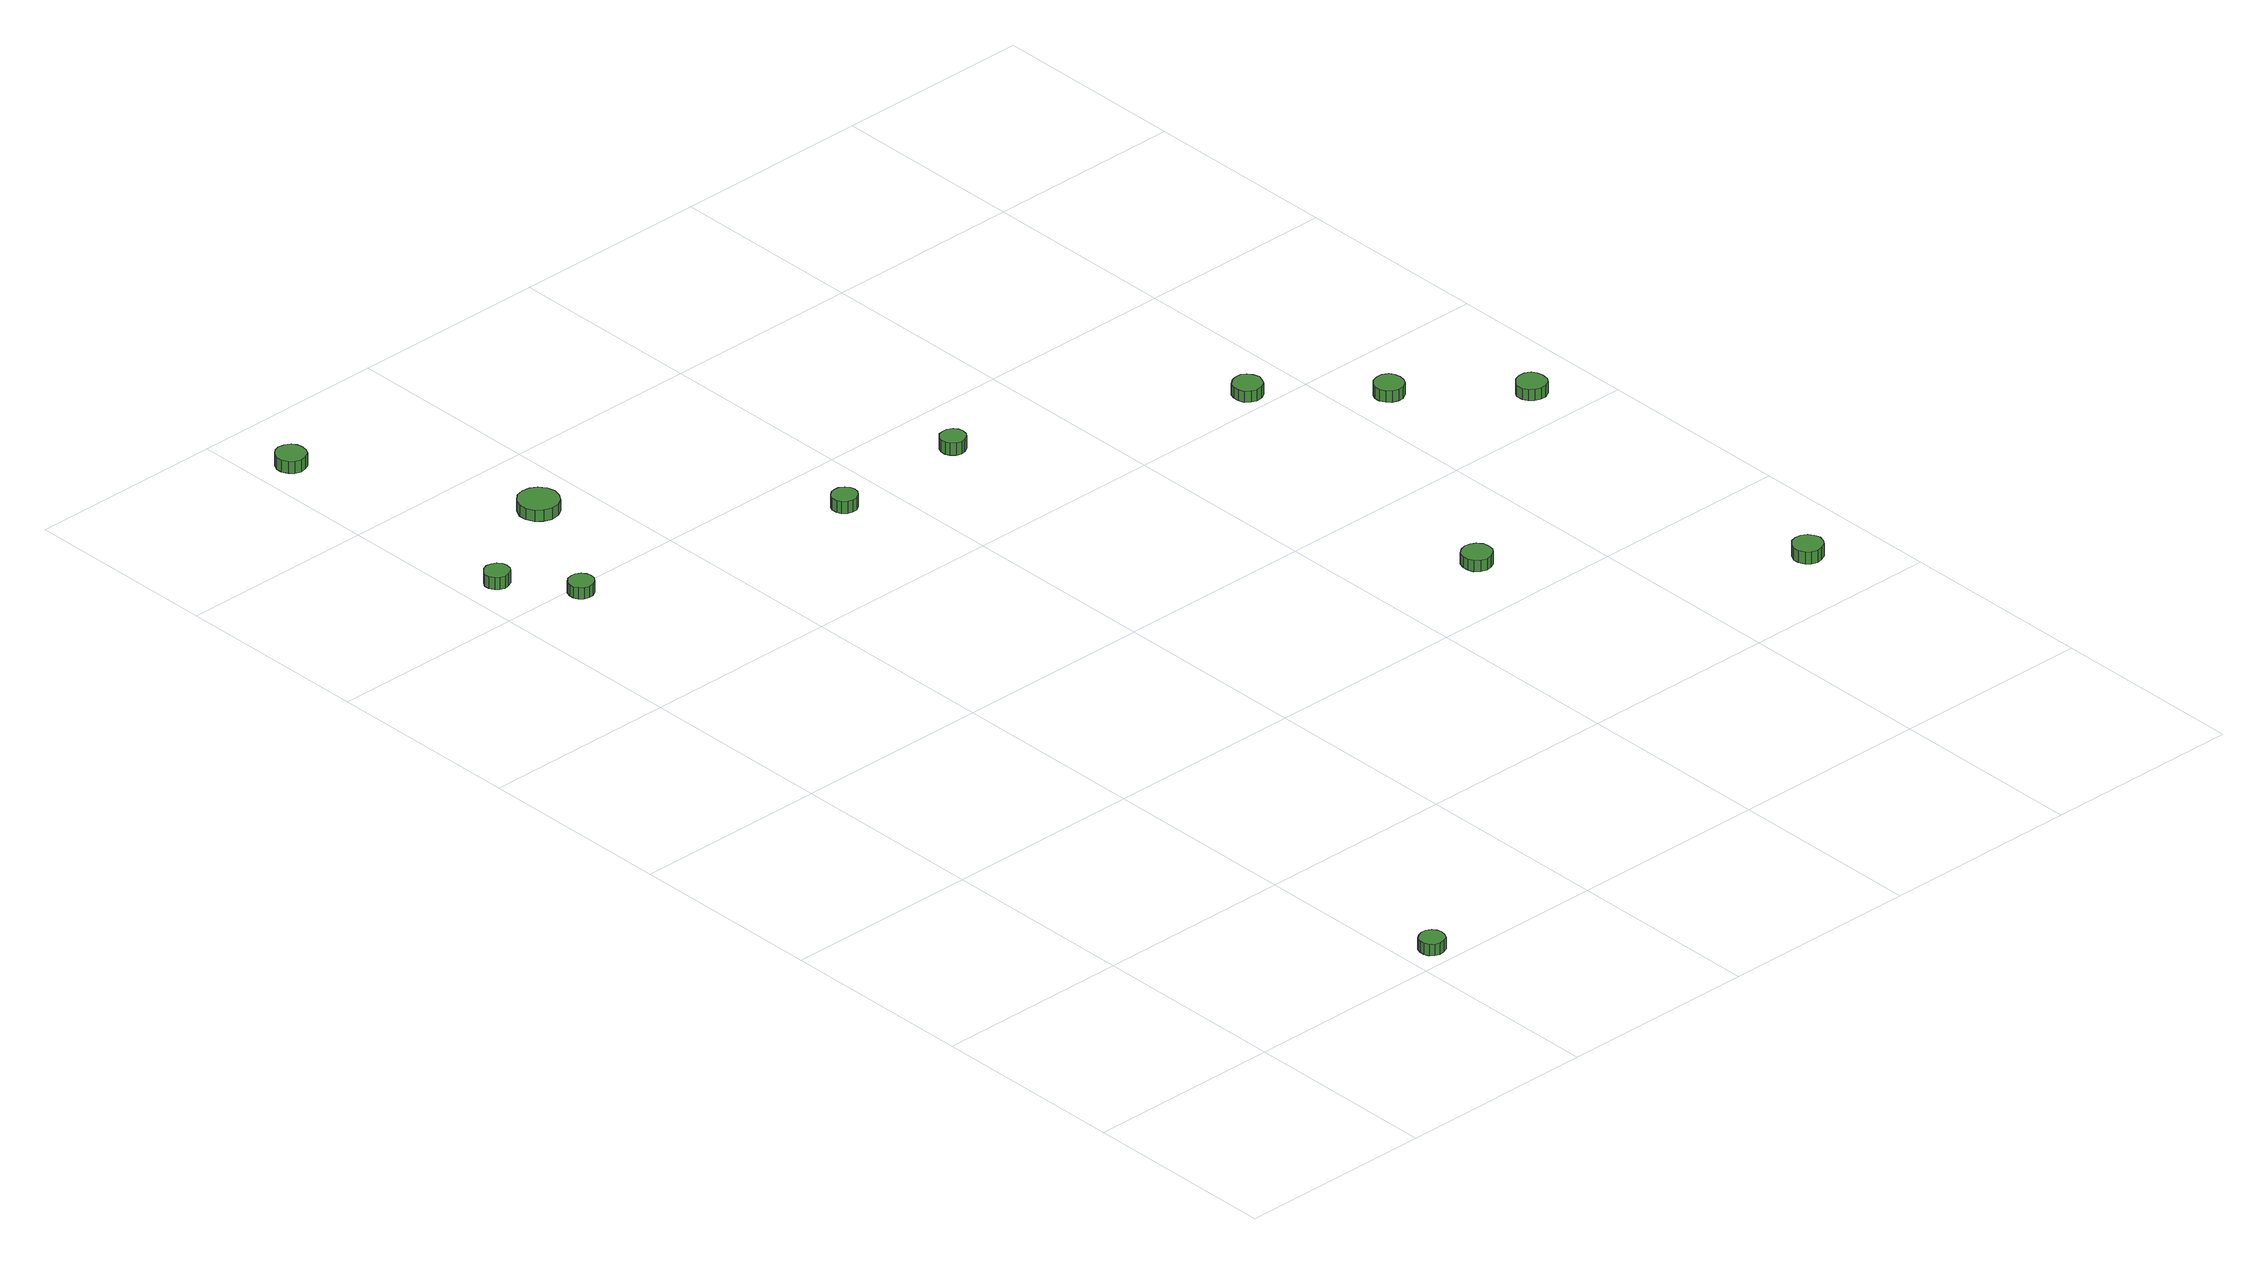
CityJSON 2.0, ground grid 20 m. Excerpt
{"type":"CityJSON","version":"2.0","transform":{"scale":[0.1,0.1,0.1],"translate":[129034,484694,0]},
"CityObjects":{
"tree1":{"type":"SolitaryVegetationObject","attributes":{"function":"something"},"geometry":[{"type":"MultiSurface","lod":"1","boundaries":[[[0,1,2,3,4,5,6,7,8,9,10,11,12,13,14]],[[15,16,17,18,19,20,21,22,23,24,25,26,27,28,29]],[[0,29,28,1]],[[1,28,27,2]],[[2,27,26,3]],[[3,26,25,4]],[[4,25,24,5]],[[5,24,23,6]],[[6,23,22,7]],[[7,22,21,8]],[[8,21,20,9]],[[9,20,19,10]],[[10,19,18,11]],[[11,18,17,12]],[[12,17,16,13]],[[13,16,15,14]],[[14,15,29,0]]]}]},
"tree2":{"type":"SolitaryVegetationObject","attributes":{"function":"something"},"geometry":[{"type":"MultiSurface","lod":"1","boundaries":[[[30,31,32,33,34,35,36,37,38,39,40,41,42,43,44]],[[45,46,47,48,49,50,51,52,53,54,55,56,57,58,59]],[[30,59,58,31]],[[31,58,57,32]],[[32,57,56,33]],[[33,56,55,34]],[[34,55,54,35]],[[35,54,53,36]],[[36,53,52,37]],[[37,52,51,38]],[[38,51,50,39]],[[39,50,49,40]],[[40,49,48,41]],[[41,48,47,42]],[[42,47,46,43]],[[43,46,45,44]],[[44,45,59,30]]]}]},
"tree3":{"type":"SolitaryVegetationObject","attributes":{"function":"something"},"geometry":[{"type":"MultiSurface","lod":"1","boundaries":[[[60,61,62,63,64,65,66,67,68,69,70,71,72,73,74]],[[75,76,77,78,79,80,81,82,83,84,85,86,87,88,89]],[[60,89,88,61]],[[61,88,87,62]],[[62,87,86,63]],[[63,86,85,64]],[[64,85,84,65]],[[65,84,83,66]],[[66,83,82,67]],[[67,82,81,68]],[[68,81,80,69]],[[69,80,79,70]],[[70,79,78,71]],[[71,78,77,72]],[[72,77,76,73]],[[73,76,75,74]],[[74,75,89,60]]]}]},
"tree4":{"type":"SolitaryVegetationObject","attributes":{"function":"something"},"geometry":[{"type":"MultiSurface","lod":"1","boundaries":[[[90,91,92,93,94,95,96,97,98,99,100,101,102,103,104]],[[105,106,107,108,109,110,111,112,113,114,115,116,117,118,119]],[[90,119,118,91]],[[91,118,117,92]],[[92,117,116,93]],[[93,116,115,94]],[[94,115,114,95]],[[95,114,113,96]],[[96,113,112,97]],[[97,112,111,98]],[[98,111,110,99]],[[99,110,109,100]],[[100,109,108,101]],[[101,108,107,102]],[[102,107,106,103]],[[103,106,105,104]],[[104,105,119,90]]]}]},
"tree5":{"type":"SolitaryVegetationObject","attributes":{"function":"something"},"geometry":[{"type":"MultiSurface","lod":"1","boundaries":[[[120,121,122,123,124,125,126,127,128,129,130,131,132,133,134]],[[135,136,137,138,139,140,141,142,143,144,145,146,147,148,149]],[[120,149,148,121]],[[121,148,147,122]],[[122,147,146,123]],[[123,146,145,124]],[[124,145,144,125]],[[125,144,143,126]],[[126,143,142,127]],[[127,142,141,128]],[[128,141,140,129]],[[129,140,139,130]],[[130,139,138,131]],[[131,138,137,132]],[[132,137,136,133]],[[133,136,135,134]],[[134,135,149,120]]]}]},
"tree6":{"type":"SolitaryVegetationObject","attributes":{"function":"something"},"geometry":[{"type":"MultiSurface","lod":"1","boundaries":[[[150,151,152,153,154,155,156,157,158,159,160,161,162,163,164]],[[165,166,167,168,169,170,171,172,173,174,175,176,177,178,179]],[[150,179,178,151]],[[151,178,177,152]],[[152,177,176,153]],[[153,176,175,154]],[[154,175,174,155]],[[155,174,173,156]],[[156,173,172,157]],[[157,172,171,158]],[[158,171,170,159]],[[159,170,169,160]],[[160,169,168,161]],[[161,168,167,162]],[[162,167,166,163]],[[163,166,165,164]],[[164,165,179,150]]]}]},
"tree7":{"type":"SolitaryVegetationObject","attributes":{"function":"something"},"geometry":[{"type":"MultiSurface","lod":"1","boundaries":[[[180,181,182,183,184,185,186,187,188,189,190,191,192,193,194]],[[195,196,197,198,199,200,201,202,203,204,205,206,207,208,209]],[[180,209,208,181]],[[181,208,207,182]],[[182,207,206,183]],[[183,206,205,184]],[[184,205,204,185]],[[185,204,203,186]],[[186,203,202,187]],[[187,202,201,188]],[[188,201,200,189]],[[189,200,199,190]],[[190,199,198,191]],[[191,198,197,192]],[[192,197,196,193]],[[193,196,195,194]],[[194,195,209,180]]]}]},
"tree8":{"type":"SolitaryVegetationObject","attributes":{"function":"something"},"geometry":[{"type":"MultiSurface","lod":"1","boundaries":[[[210,211,212,213,214,215,216,217,218,219,220,221,222,223,224]],[[225,226,227,228,229,230,231,232,233,234,235,236,237,238,239]],[[210,239,238,211]],[[211,238,237,212]],[[212,237,236,213]],[[213,236,235,214]],[[214,235,234,215]],[[215,234,233,216]],[[216,233,232,217]],[[217,232,231,218]],[[218,231,230,219]],[[219,230,229,220]],[[220,229,228,221]],[[221,228,227,222]],[[222,227,226,223]],[[223,226,225,224]],[[224,225,239,210]]]}]},
"tree9":{"type":"SolitaryVegetationObject","attributes":{"function":"something"},"geometry":[{"type":"MultiSurface","lod":"1","boundaries":[[[240,241,242,243,244,245,246,247,248,249,250,251,252,253,254]],[[255,256,257,258,259,260,261,262,263,264,265,266,267,268,269]],[[240,269,268,241]],[[241,268,267,242]],[[242,267,266,243]],[[243,266,265,244]],[[244,265,264,245]],[[245,264,263,246]],[[246,263,262,247]],[[247,262,261,248]],[[248,261,260,249]],[[249,260,259,250]],[[250,259,258,251]],[[251,258,257,252]],[[252,257,256,253]],[[253,256,255,254]],[[254,255,269,240]]]}]},
"tree10":{"type":"SolitaryVegetationObject","attributes":{"function":"something"},"geometry":[{"type":"MultiSurface","lod":"1","boundaries":[[[270,271,272,273,274,275,276,277,278,279,280,281,282,283,284]],[[285,286,287,288,289,290,291,292,293,294,295,296,297,298,299]],[[270,299,298,271]],[[271,298,297,272]],[[272,297,296,273]],[[273,296,295,274]],[[274,295,294,275]],[[275,294,293,276]],[[276,293,292,277]],[[277,292,291,278]],[[278,291,290,279]],[[279,290,289,280]],[[280,289,288,281]],[[281,288,287,282]],[[282,287,286,283]],[[283,286,285,284]],[[284,285,299,270]]]}]},
"tree11":{"type":"SolitaryVegetationObject","attributes":{"function":"something"},"geometry":[{"type":"MultiSurface","lod":"1","boundaries":[[[300,301,302,303,304,305,306,307,308,309,310,311,312,313,314]],[[315,316,317,318,319,320,321,322,323,324,325,326,327,328,329]],[[300,329,328,301]],[[301,328,327,302]],[[302,327,326,303]],[[303,326,325,304]],[[304,325,324,305]],[[305,324,323,306]],[[306,323,322,307]],[[307,322,321,308]],[[308,321,320,309]],[[309,320,319,310]],[[310,319,318,311]],[[311,318,317,312]],[[312,317,316,313]],[[313,316,315,314]],[[314,315,329,300]]]}]},
"tree12":{"type":"SolitaryVegetationObject","attributes":{"function":"something"},"geometry":[{"type":"MultiSurface","lod":"1","boundaries":[[[330,331,332,333,334,335,336,337,338,339,340,341,342,343,344]],[[345,346,347,348,349,350,351,352,353,354,355,356,357,358,359]],[[330,359,358,331]],[[331,358,357,332]],[[332,357,356,333]],[[333,356,355,334]],[[334,355,354,335]],[[335,354,353,336]],[[336,353,352,337]],[[337,352,351,338]],[[338,351,350,339]],[[339,350,349,340]],[[340,349,348,341]],[[341,348,347,342]],[[342,347,346,343]],[[343,346,345,344]],[[344,345,359,330]]]}]}
},
"vertices":[
[236,17,24],[235,22,24],[232,26,24],[227,29,24],[222,29,24],[217,27,24],[213,24,24],[211,19,24],[211,14,24],[213,9,24],[217,6,24],[222,4,24],[227,5,24],[232,7,24],[235,12,24],[235,12,12],[232,7,12],[227,5,12],[222,4,12],[217,6,12],[213,9,12],[211,14,12],[211,19,12],[213,24,12],[217,27,12],[222,29,12],[227,29,12],[232,26,12],[235,22,12],[236,17,12],
[38,1043,29],[37,1048,29],[34,1052,29],[29,1054,29],[24,1055,29],[19,1053,29],[16,1050,29],[13,1045,29],[13,1040,29],[16,1035,29],[19,1032,29],[24,1030,29],[29,1031,29],[34,1033,29],[37,1037,29],[37,1037,16],[34,1033,16],[29,1031,16],[24,1030,16],[19,1032,16],[16,1035,16],[13,1040,16],[13,1045,16],[16,1050,16],[19,1053,16],[24,1055,16],[29,1054,16],[34,1052,16],[37,1048,16],[38,1043,16],
[83,979,28],[82,984,28],[79,988,28],[74,991,28],[69,991,28],[64,990,28],[60,986,28],[58,981,28],[58,976,28],[60,972,28],[64,968,28],[69,967,28],[74,967,28],[79,970,28],[82,974,28],[82,974,16],[79,970,16],[74,967,16],[69,967,16],[64,968,16],[60,972,16],[58,976,16],[58,981,16],[60,986,16],[64,990,16],[69,991,16],[74,991,16],[79,988,16],[82,984,16],[83,979,16],
[38,1313,31],[37,1319,31],[34,1324,31],[28,1327,31],[22,1328,31],[16,1326,31],[12,1322,31],[9,1316,31],[9,1310,31],[12,1304,31],[16,1300,31],[22,1298,31],[28,1299,31],[34,1302,31],[37,1307,31],[37,1307,18],[34,1302,18],[28,1299,18],[22,1298,18],[16,1300,18],[12,1304,18],[9,1310,18],[9,1316,18],[12,1322,18],[16,1326,18],[22,1328,18],[28,1327,18],[34,1324,18],[37,1319,18],[38,1313,18],
[155,1104,30],[153,1112,30],[148,1119,30],[141,1123,30],[133,1124,30],[125,1122,30],[119,1116,30],[115,1108,30],[115,1100,30],[119,1092,30],[125,1087,30],[133,1084,30],[141,1085,30],[148,1089,30],[153,1096,30],[153,1096,18],[148,1089,18],[141,1085,18],[133,1084,18],[125,1087,18],[119,1092,18],[115,1100,18],[115,1108,18],[119,1116,18],[125,1122,18],[133,1124,18],[141,1123,18],[148,1119,18],[153,1112,18],[155,1104,18],
[358,924,27],[357,929,27],[354,933,27],[349,936,27],[344,936,27],[339,935,27],[335,931,27],[333,927,27],[333,921,27],[335,917,27],[339,913,27],[344,912,27],[349,912,27],[354,915,27],[357,919,27],[357,919,14],[354,915,14],[349,912,14],[344,912,14],[339,913,14],[335,917,14],[333,921,14],[333,927,14],[335,931,14],[339,935,14],[344,936,14],[349,936,14],[354,933,14],[357,929,14],[358,924,14],
[497,929,27],[496,934,27],[493,938,27],[488,941,27],[483,941,27],[478,940,27],[474,936,27],[472,931,27],[472,926,27],[474,922,27],[478,918,27],[483,916,27],[488,917,27],[493,920,27],[496,924,27],[496,924,14],[493,920,14],[488,917,14],[483,916,14],[478,918,14],[474,922,14],[472,926,14],[472,931,14],[474,936,14],[478,940,14],[483,941,14],[488,941,14],[493,938,14],[496,934,14],[497,929,14],
[714,465,24],[713,471,24],[709,476,24],[704,479,24],[698,480,24],[692,478,24],[687,474,24],[685,468,24],[685,462,24],[687,456,24],[692,452,24],[698,450,24],[704,451,24],[709,454,24],[713,459,24],[713,459,12],[709,454,12],[704,451,12],[698,450,12],[692,452,12],[687,456,12],[685,462,12],[685,468,12],[687,474,12],[692,478,12],[698,480,12],[704,479,12],[709,476,12],[713,471,12],[714,465,12],
[763,821,20],[761,827,20],[758,832,20],[753,835,20],[746,835,20],[741,833,20],[736,829,20],[734,824,20],[734,818,20],[736,812,20],[741,808,20],[746,806,20],[753,807,20],[758,810,20],[761,815,20],[761,815,8],[758,810,8],[753,807,8],[746,806,8],[741,808,8],[736,812,8],[734,818,8],[734,824,8],[736,829,8],[741,833,8],[746,835,8],[753,835,8],[758,832,8],[761,827,8],[763,821,8],
[943,271,24],[941,277,24],[938,282,24],[932,285,24],[926,286,24],[920,284,24],[916,280,24],[913,274,24],[913,268,24],[916,262,24],[920,258,24],[926,256,24],[932,257,24],[938,260,24],[941,265,24],[941,265,11],[938,260,11],[932,257,11],[926,256,11],[920,258,11],[916,262,11],[913,268,11],[913,274,11],[916,280,11],[920,284,11],[926,286,11],[932,285,11],[938,282,11],[941,277,11],[943,271,11],
[858,736,18],[857,742,18],[854,747,18],[848,750,18],[842,750,18],[836,748,18],[832,744,18],[829,739,18],[829,733,18],[832,727,18],[836,723,18],[842,721,18],[848,721,18],[854,725,18],[857,730,18],[857,730,6],[854,725,6],[848,721,6],[842,721,6],[836,723,6],[832,727,6],[829,733,6],[829,739,6],[832,744,6],[836,748,6],[842,750,6],[848,750,6],[854,747,6],[857,742,6],[858,736,6],
[955,651,17],[954,657,17],[951,662,17],[945,665,17],[939,665,17],[933,663,17],[929,659,17],[926,654,17],[926,647,17],[929,642,17],[933,638,17],[939,636,17],[945,636,17],[951,639,17],[954,644,17],[954,644,5],[951,639,5],[945,636,5],[939,636,5],[933,638,5],[929,642,5],[926,647,5],[926,654,5],[929,659,5],[933,663,5],[939,665,5],[945,665,5],[951,662,5],[954,657,5],[955,651,5]
]}
